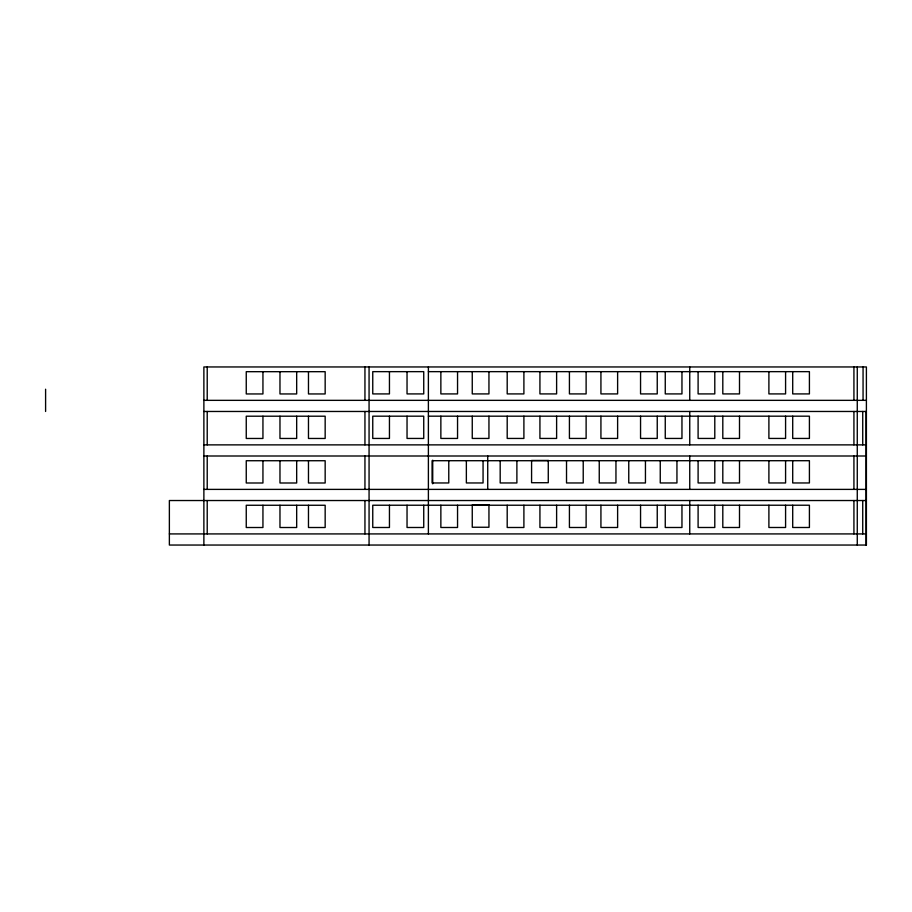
<?xml version="1.0" encoding="UTF-8"?>
<svg xmlns="http://www.w3.org/2000/svg" width="912" height="912" viewBox="0 0 912 912"><rect width="100%" height="100%" fill="white"/><g stroke="black" fill="none" stroke-linecap="round" stroke-linejoin="round"><path stroke-width="1.37" d="M428.389 371.651L809.411 371.651L809.411 393.916L792.71 393.916L792.71 371.651M203.878 400.345L866.4 400.345M203.878 411.472L866.4 411.472M428.389 416.18L809.411 416.18L809.411 438.444L792.71 438.444L792.71 416.18M203.878 444.874L866.069 444.874M203.878 456L866.069 456M203.878 489.391L866.069 489.391M866.069 500.528L169.37 500.528L169.37 545.045L866.4 545.045L866.4 366.955L203.878 366.955L203.878 545.045M169.37 533.919L866.069 533.919M866.069 411.472L866.069 545.045M863.06 366.955L863.06 400.345M862.729 411.472L862.729 444.874M862.729 500.528L862.729 533.919M857.269 366.955L857.269 545.045M853.928 366.955L853.928 400.345M853.928 411.472L853.928 444.874M853.928 456L853.928 489.391M853.928 500.528L853.928 533.919M792.71 460.708L792.71 482.961L809.411 482.961L809.411 460.708L432.083 460.708L432.083 482.961L448.772 482.961L448.772 460.708M792.71 505.225L792.71 527.489L809.411 527.489L809.411 505.225L372.757 505.225L372.757 527.489L389.447 527.489L389.447 505.225M785.585 371.651L785.585 393.916L768.896 393.916L768.896 371.651M785.585 416.18L785.585 438.444L768.896 438.444L768.896 416.18M785.585 460.708L785.585 482.961L768.896 482.961L768.896 460.708M785.585 505.225L785.585 527.489L768.896 527.489L768.896 505.225M739.507 371.651L739.507 393.916L722.806 393.916L722.806 371.651M739.507 416.18L739.507 438.444L722.806 438.444L722.806 416.18M739.507 460.708L739.507 482.961L722.806 482.961L722.806 460.708M739.507 505.225L739.507 527.489L722.806 527.489L722.806 505.225M714.791 371.651L714.791 393.916L698.102 393.916L698.102 371.651M714.791 416.18L714.791 438.444L698.102 438.444L698.102 416.18M714.791 460.708L714.791 482.961L698.102 482.961L698.102 460.708M714.791 505.225L714.791 527.489L698.102 527.489L698.102 505.225M689.746 366.955L689.746 400.345M689.746 411.472L689.746 444.874M689.746 456L689.746 489.391M689.746 500.528L689.746 533.919M681.959 371.651L681.959 393.916L665.258 393.916L665.258 371.651M681.959 416.18L681.959 438.444L665.258 438.444L665.258 416.18M681.959 505.225L681.959 527.489L665.258 527.489L665.258 505.225M676.943 460.708L676.943 482.961L660.254 482.961L660.254 460.708M657.244 371.651L657.244 393.916L640.555 393.916L640.555 371.651M657.244 416.18L657.244 438.444L640.555 438.444L640.555 416.18M657.244 505.225L657.244 527.489L640.555 527.489L640.555 505.225M645.445 460.708L645.445 482.961L628.756 482.961L628.756 460.708M617.618 371.651L617.618 393.916L600.928 393.916L600.928 371.651M617.618 416.18L617.618 438.444L600.928 438.444L600.928 416.18M617.618 505.225L617.618 527.489L600.928 527.489L600.928 505.225M615.953 460.708L615.953 482.961L599.252 482.961L599.252 460.708M586.12 371.651L586.12 393.916L569.419 393.916L569.419 371.651M586.12 416.18L586.12 438.444L569.419 438.444L569.419 416.18M586.12 505.225L586.12 527.489L569.419 527.489L569.419 505.225M583.224 460.708L583.224 482.961L566.523 482.961L566.523 460.708M556.616 371.651L556.616 393.916L539.927 393.916L539.927 371.651M556.616 416.18L556.616 438.444L539.927 438.444L539.927 416.18M556.616 505.225L556.616 527.489L539.927 527.489L539.927 505.225M523.898 371.651L523.898 393.916L507.197 393.916L507.197 371.651M523.898 416.18L523.898 438.444L507.197 438.444L507.197 416.18M523.898 505.225L523.898 527.489L507.197 527.489L507.197 505.225M516.887 460.708L516.887 482.961L500.186 482.961L500.186 460.708M488.946 371.651L488.946 393.916L472.256 393.916L472.256 371.651M488.946 416.18L488.946 438.444L472.256 438.444L472.256 416.18M487.726 456L487.726 489.391M483.064 460.708L483.064 482.961L466.363 482.961L466.363 460.708M457.55 371.651L457.55 393.916L440.861 393.916L440.861 371.651M457.55 416.18L457.55 438.444L440.861 438.444L440.861 416.18M457.55 505.225L457.55 527.489L440.861 527.489L440.861 505.225M432.721 460.172L432.721 483.827M428.389 366.955L428.389 533.919M423.738 505.225L423.738 527.489L407.037 527.489L407.037 505.225M407.037 371.651L407.037 393.916L423.738 393.916L423.738 371.651L372.757 371.651L372.757 393.916L389.447 393.916L389.447 371.651M407.037 416.18L407.037 438.444L423.738 438.444L423.738 416.18L372.757 416.18L372.757 438.444L389.447 438.444L389.447 416.18M369.064 366.955L369.064 545.045M364.948 366.955L364.948 400.345M364.948 411.472L364.948 444.874M364.948 456L364.948 489.391M364.948 500.528L364.948 533.919M308.473 371.686L308.473 393.95L325.162 393.95L325.162 371.686L246.251 371.686L246.251 393.95L262.941 393.95L262.941 371.686M308.473 416.203L308.473 438.467L325.162 438.467L325.162 416.203L246.251 416.203L246.251 438.467L262.941 438.467L262.941 416.203M308.473 460.731L308.473 482.995L325.162 482.995L325.162 460.731L246.251 460.731L246.251 482.995L262.941 482.995L262.941 460.731M308.473 505.259L308.473 527.512L325.162 527.512L325.162 505.259L246.251 505.259L246.251 527.512L262.941 527.512L262.941 505.259M296.674 371.686L296.674 393.95L279.973 393.95L279.973 371.686M296.674 416.203L296.674 438.467L279.973 438.467L279.973 416.203M296.674 460.731L296.674 482.995L279.973 482.995L279.973 460.731M296.674 505.259L296.674 527.512L279.973 527.512L279.973 505.259M207.218 366.955L207.218 400.345M207.218 411.472L207.218 444.874M207.218 456L207.218 489.391M207.218 500.528L207.218 533.919M45.6 389.219L45.6 411.472M548.272 460.457L531.582 460.457L531.582 482.722L548.272 482.722L548.272 460.457M488.946 504.986L472.256 504.986L472.256 527.25L488.946 527.25L488.946 504.986"/></g></svg>
